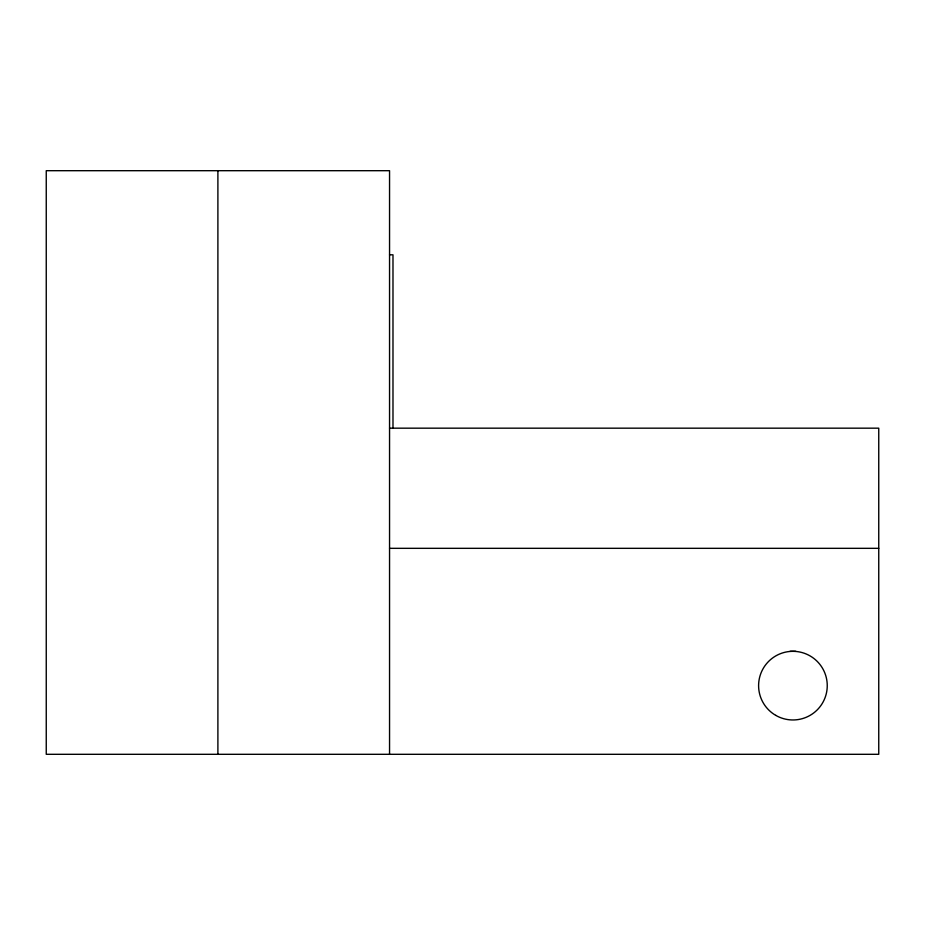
<?xml version="1.0" encoding="UTF-8"?>
<svg xmlns="http://www.w3.org/2000/svg" width="925" height="925" viewBox="0 0 925 925"><rect width="100%" height="100%" fill="white"/><g stroke="black" fill="none" stroke-linecap="round" stroke-linejoin="round"><path stroke-width="1.39" d="M389.552 254.803L392.986 254.803L392.986 428.044M389.552 428.171L878.75 428.171L878.75 754.303L46.25 754.303L46.25 170.697L389.552 170.697L389.552 754.303M389.552 548.328L878.75 548.328M790.066 651.316L795.789 651.316M217.895 170.697L217.895 754.303M775.763 715.372A34.329 34.329 0 0 0 827.251 685.645A34.329 34.329 0 0 0 775.763 655.918A34.329 34.329 0 0 0 775.763 715.372"/></g></svg>
